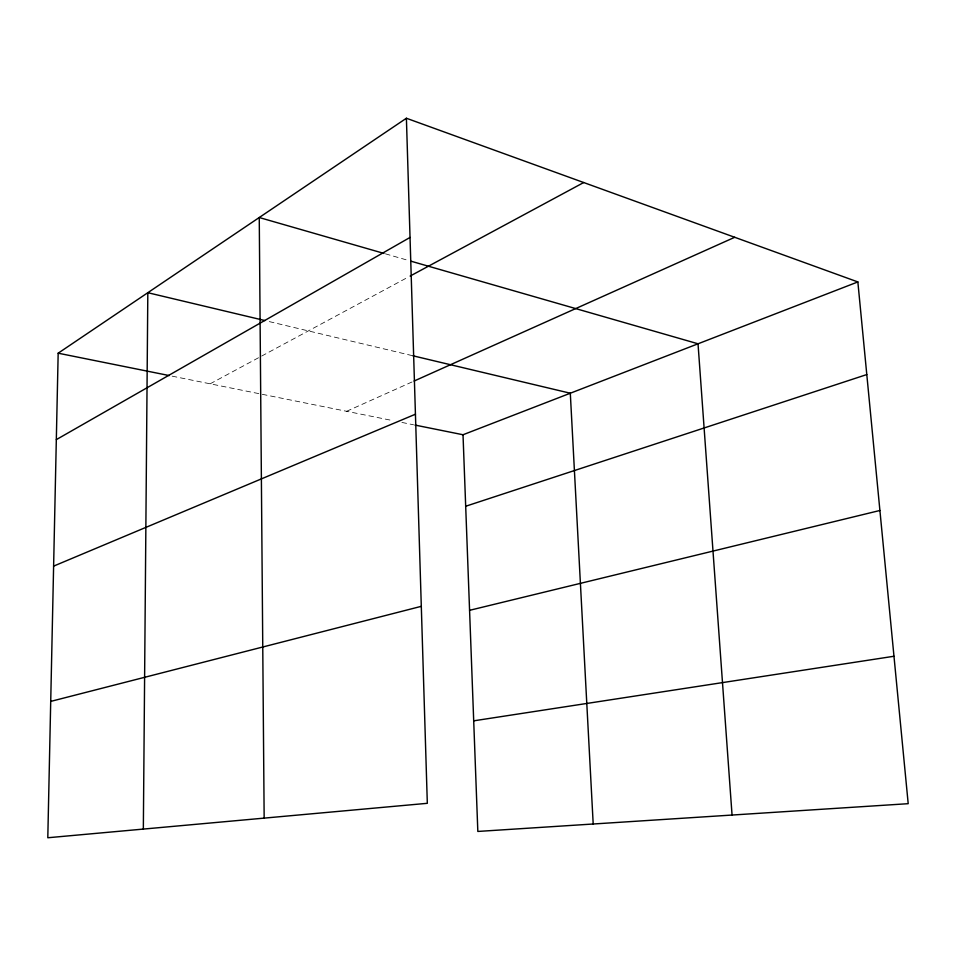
<?xml version="1.0" encoding="UTF-8"?>
<svg xmlns="http://www.w3.org/2000/svg" width="956" height="956" viewBox="0 0 956 956"><rect width="100%" height="100%" fill="white"/><g stroke="black" fill="none" stroke-linecap="round" stroke-linejoin="round"><path stroke-width="0.72" stroke-dasharray="4.78 3.58" d="M210.165 383.81L408.845 276.75M346.61 411.295L412.717 381.659M172.164 376.162L393.179 420.676M401.902 422.433L413.542 424.787M269.305 321.61L412.777 355.752M385.411 253.83L408.343 260.426"/><path stroke-width="1.43" d="M143.34 829.079L147.822 292.703L264.967 320.571M406.396 118.245L58.173 353.194L47.8 837.755L427.32 803.315L406.396 118.245L857.855 281.936L908.2 803.685L477.833 831.445L463.015 434.753L857.855 281.936M56.32 439.629L410.04 237.435M410.148 276.057L583.71 182.536M414.067 381.05L734.71 237.291M53.608 566.131L415.442 414.211M465.692 506.25L866.793 374.561M50.716 701.405L421.309 606.331M469.575 610.322L879.914 510.48M473.698 720.836L893.98 656.258M58.173 353.194L169.236 375.565M415 425.073L463.015 434.753M412.777 355.752L570.302 393.227L593.198 824.012M383.977 253.424L259.255 217.526L264.155 818.121M411.211 261.263L698.023 343.79L732.057 815.05"/></g></svg>
